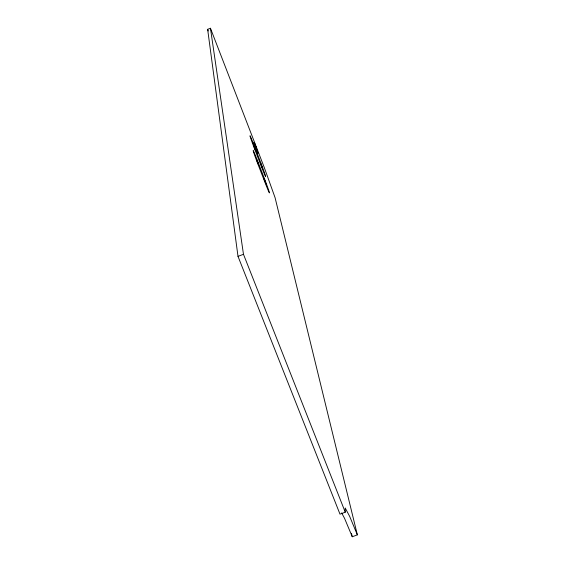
<?xml version="1.0" encoding="UTF-8"?>
<svg xmlns="http://www.w3.org/2000/svg" width="565" height="565" viewBox="0 0 565 565"><rect width="100%" height="100%" fill="white"/><g stroke="black" fill="none" stroke-linecap="round" stroke-linejoin="round"><path stroke-width="0.85" d="M357.355 534.864L349.65 516.361L345.194 507.956L345.264 512.201L339.989 514.15L237.999 256.362L207.645 29.324L210.448 28.25L264.328 167.657L275.084 197.701L357.355 534.864L352.256 536.75L344.516 518.26L341.641 512.928M237.999 256.362L243.473 254.299L210.448 28.25M264.152 179.303L265.698 182.834M256.934 160.658L258.509 164.267M253.6 145.473L255.119 148.983M260.536 163.391L262.026 166.83M243.473 254.299L345.264 512.201M255.394 145.516L254.292 142.655L256.672 148.814L255.479 145.735L255.754 146.935M256.8 150.234C260.168 159.344 255.175 144.548 256.941 151.01M207.645 29.324L208.28 30.962M260.303 162.381L262.259 167.862M253.388 144.506L255.338 149.958M263.904 178.201L265.953 183.95M256.701 159.605L258.742 165.333M351.444 533.318L352.256 536.75M255.338 146.06L255.67 147.571L253.869 142.274M260.705 162.586L253.833 144.81A12.268 0.367 69.2 0 0 250.027 136.017A12.268 0.367 69.2 0 0 254.907 149.683L261.87 167.685A12.232 0.367 69.2 0 0 265.592 176.266A12.232 0.367 69.2 0 0 260.705 162.586M264.3 178.321L257.146 159.839A12.79 0.403 69.2 0 0 253.205 150.806A12.79 0.403 69.2 0 0 258.311 165.135L265.564 183.865A12.748 0.403 69.2 0 0 269.413 192.672A12.748 0.403 69.2 0 0 264.3 178.321"/></g></svg>
